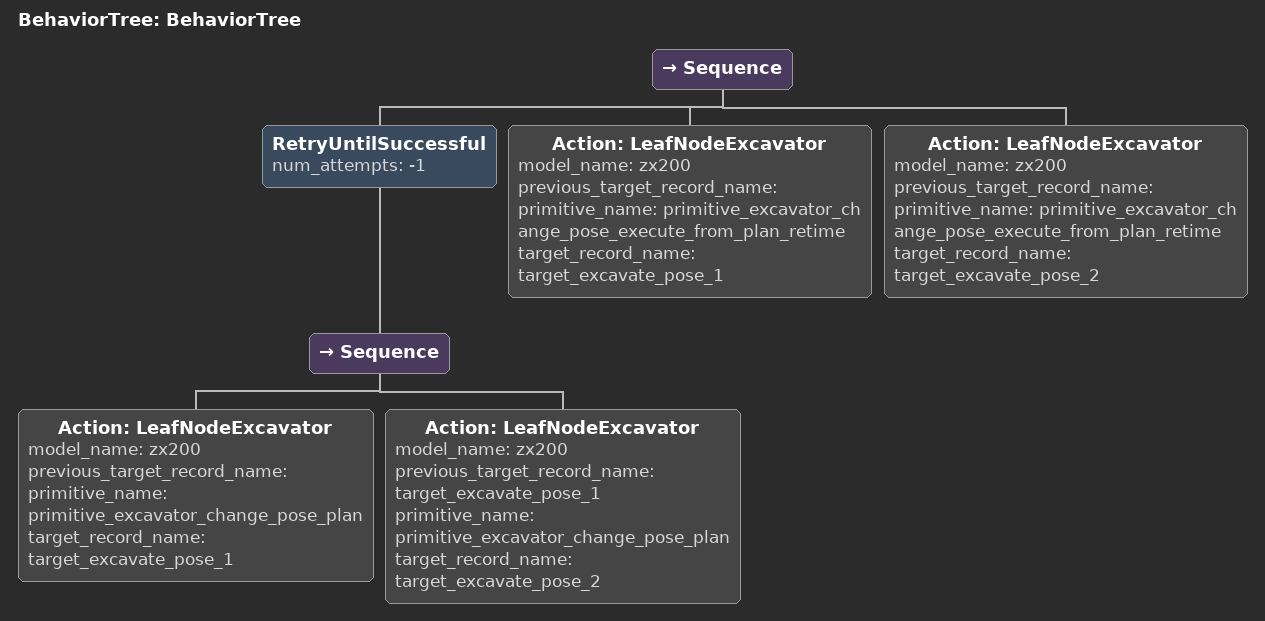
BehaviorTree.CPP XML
<?xml version="1.0"?>
<root main_tree_to_execute="BehaviorTree">
    <BehaviorTree ID="BehaviorTree">
        <Sequence>
            <RetryUntilSuccessful num_attempts="-1">
                <Sequence>
                    <Action  model_name="zx200" ID="LeafNodeExcavator" previous_target_record_name="" primitive_name="primitive_excavator_change_pose_plan" target_record_name="target_excavate_pose_1"/>
                    <Action  model_name="zx200" ID="LeafNodeExcavator" previous_target_record_name="target_excavate_pose_1" primitive_name="primitive_excavator_change_pose_plan" target_record_name="target_excavate_pose_2"/>
                </Sequence>
            </RetryUntilSuccessful>
            <Action  model_name="zx200" ID="LeafNodeExcavator" previous_target_record_name="" primitive_name="primitive_excavator_change_pose_execute_from_plan_retime" target_record_name="target_excavate_pose_1"/>
            <Action  model_name="zx200" ID="LeafNodeExcavator" previous_target_record_name="" primitive_name="primitive_excavator_change_pose_execute_from_plan_retime" target_record_name="target_excavate_pose_2"/>
        </Sequence>
    </BehaviorTree>
</root>
